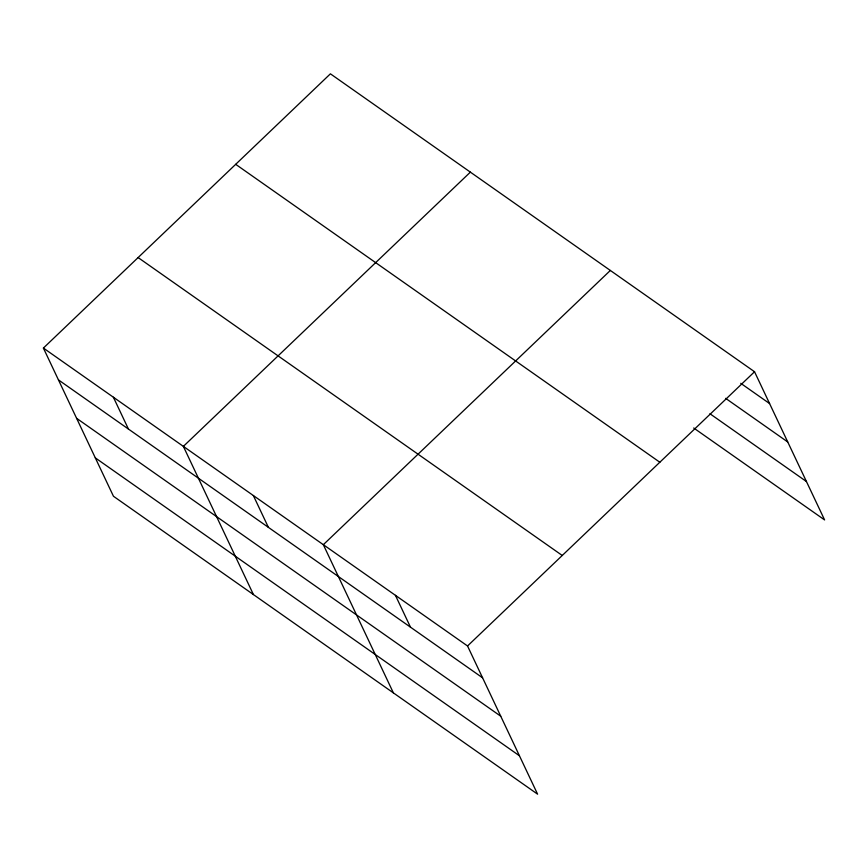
<?xml version="1.0" encoding="UTF-8"?>
<svg xmlns="http://www.w3.org/2000/svg" width="868" height="868" viewBox="0 0 868 868"><rect width="100%" height="100%" fill="white"/><g stroke="black" fill="none" stroke-linecap="round" stroke-linejoin="round"><path stroke-width="1.3" d="M43.4 348.068L467.537 645.976L537.596 794.177L113.458 496.257L43.4 348.068L330.404 73.823L754.542 371.743L824.6 519.932L693.706 428M470.369 172.135L183.365 446.38L253.423 594.569M610.345 270.447L323.33 544.692L393.388 692.892M467.537 645.976L754.542 371.743M740.751 383.309L769.59 403.566M725.626 398.336L787.743 441.975M709.937 413.743L806.448 481.534M235.695 164.323L659.832 462.243M138.11 257.568L562.247 555.477M58.449 379.891L482.586 677.81M76.601 418.3L500.738 716.208M95.296 457.859L519.444 755.778M395.439 595.34L410.477 627.163M253.347 495.53L268.396 527.364M113.382 397.219L128.431 429.052"/></g></svg>
